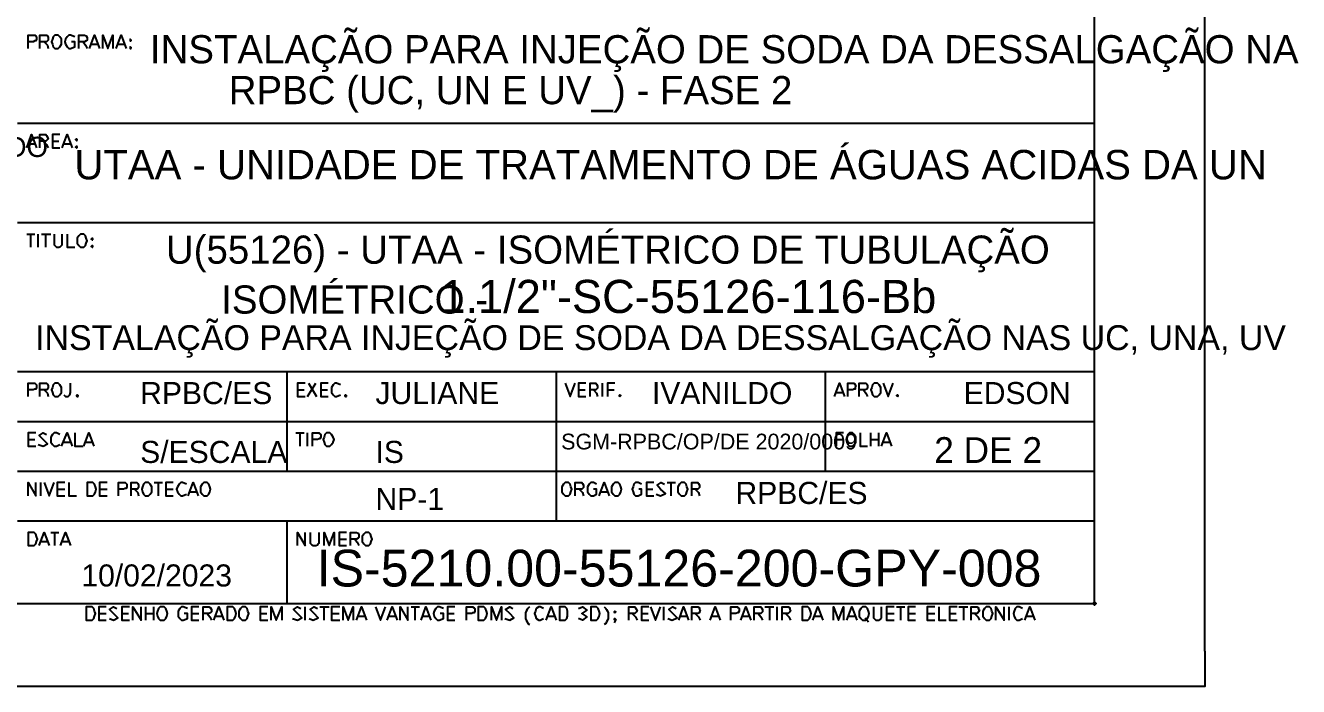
# Paper-space layout 'FOLHA 2' of a CAD drawing. Extents: x 518 to 1126, y -1 to 420.
# Drawn here: x 972.3 to 1126, y -1.3 to 78.5 of the extents above; entities that cross this region are included whole.
import ezdxf

# ---------------------------------------------------------------- set-up
doc = ezdxf.new("R2010")
doc.units = 0
doc.header["$MEASUREMENT"] = 0
doc.layers.add('GT_1', color=7, linetype='Continuous')
doc.styles.add('HTX1', font='O8116901', dxfattribs={"width": 1.02})

psp = doc.layouts.new('FOLHA 2')

# ---------------------------------------------------------------- linework, layer by layer
at = {"linetype": 'Continuous'}
for p, q in [((1114.7, 2.95), (1114.7, 416.17)), ((1110.44, -1.31), (519.72, -1.31))]:
    psp.add_line(p, q, dxfattribs=at)
at = {"layer": 'GT_1', "flags": 128}
for points in [[(542.59, 8.69), (1101.39, 8.69), (1101.39, 408.49)], [(1101.39, 8.69), (1101.39, 408.49)], [(972.69, 75.69), (972.69, 77.29), (973.29, 77.29), (973.49, 77.29), (973.59, 77.19), (973.69, 77.09), (973.69, 76.89), (973.69, 76.79), (973.59, 76.59), (973.49, 76.59), (973.29, 76.49), (972.69, 76.49)], [(974.09, 75.69), (974.09, 77.29), (974.69, 77.29), (974.89, 77.29), (974.99, 77.19), (975.09, 76.99), (975.09, 76.89), (975.09, 76.69), (974.99, 76.59), (974.89, 76.49), (974.69, 76.49), (974.09, 76.49)], [(976.19, 75.69), (976.29, 75.69), (976.49, 75.89), (976.69, 76.19), (976.69, 76.49), (976.69, 76.79), (976.49, 77.09), (976.29, 77.29), (976.09, 77.29), (975.89, 77.29), (975.69, 77.09), (975.59, 76.79), (975.49, 76.49), (975.59, 76.19), (975.69, 75.89), (975.89, 75.69), (976.09, 75.69), (976.19, 75.69)], [(978.29, 77.09), (977.79, 77.29), (977.59, 77.29), (977.39, 77.09), (977.19, 76.79), (977.09, 76.49), (977.19, 76.19), (977.39, 75.89), (977.59, 75.69), (977.79, 75.69), (978.29, 75.89), (978.29, 76.49), (977.89, 76.49)], [(978.79, 75.69), (978.79, 77.29), (979.39, 77.29), (979.49, 77.29), (979.69, 77.19), (979.79, 76.99), (979.79, 76.89), (979.79, 76.69), (979.69, 76.59), (979.49, 76.49), (979.39, 76.49), (978.79, 76.49)], [(980.09, 75.69), (980.69, 77.29), (981.29, 75.69)], [(981.69, 75.69), (981.69, 77.29), (982.29, 75.69), (982.89, 77.29), (982.89, 75.69)], [(983.29, 75.69), (983.89, 77.29), (984.49, 75.69)], [(974.59, 76.49), (974.99, 76.09), (975.09, 75.69)], [(979.29, 76.49), (979.59, 76.09), (979.79, 75.69)], [(980.29, 76.19), (981.09, 76.19)], [(983.49, 76.19), (984.29, 76.19)], [(985.09, 76.59), (985.09, 76.69), (984.99, 76.79), (984.99, 76.69), (984.99, 76.59), (985.09, 76.59)], [(985.09, 75.69), (985.09, 75.79), (984.99, 75.89), (984.99, 75.79), (984.99, 75.69), (985.09, 75.69)], [(971.39, 66.69), (1101.39, 66.69)], [(972.49, 63.69), (973.09, 65.29), (973.69, 63.69)], [(974.09, 63.69), (974.09, 65.29), (974.59, 65.29), (974.79, 65.29), (974.89, 65.19), (974.99, 64.99), (975.09, 64.89), (974.99, 64.69), (974.89, 64.59), (974.79, 64.49), (974.59, 64.49), (974.09, 64.49)], [(976.49, 65.29), (975.59, 65.29), (975.59, 63.69), (976.49, 63.69)], [(976.79, 63.69), (977.39, 65.29), (977.99, 63.69)], [(978.59, 64.59), (978.59, 64.69), (978.49, 64.79), (978.39, 64.69), (978.49, 64.59), (978.59, 64.59)], [(972.69, 64.19), (973.49, 64.19)], [(974.49, 64.49), (974.89, 64.09), (975.09, 63.69)], [(975.59, 64.49), (976.39, 64.49)], [(976.99, 64.19), (977.79, 64.19)], [(978.59, 63.69), (978.59, 63.79), (978.49, 63.89), (978.39, 63.79), (978.49, 63.69), (978.59, 63.69)], [(971.39, 54.69), (1101.39, 54.69)], [(972.49, 53.29), (973.49, 53.29)], [(972.99, 51.69), (972.99, 53.29)], [(973.89, 51.69), (973.89, 53.29)], [(974.29, 53.29), (975.39, 53.29)], [(974.79, 51.69), (974.79, 53.29)], [(975.79, 53.29), (975.79, 52.19), (975.79, 51.99), (975.89, 51.89), (975.99, 51.79), (976.09, 51.69), (976.29, 51.69), (976.39, 51.69), (976.59, 51.79), (976.69, 51.89), (976.79, 51.99), (976.79, 52.19), (976.79, 53.29)], [(977.39, 53.29), (977.39, 51.69), (978.29, 51.69)], [(979.29, 51.69), (979.39, 51.69), (979.59, 51.89), (979.69, 52.19), (979.79, 52.49), (979.69, 52.79), (979.59, 53.09), (979.39, 53.29), (979.19, 53.29), (978.99, 53.29), (978.79, 53.09), (978.59, 52.79), (978.59, 52.49), (978.59, 52.19), (978.79, 51.89), (978.99, 51.69), (979.19, 51.69), (979.29, 51.69)], [(980.49, 52.59), (980.49, 52.69), (980.39, 52.79), (980.29, 52.69), (980.39, 52.59), (980.49, 52.59)], [(980.49, 51.69), (980.49, 51.79), (980.39, 51.89), (980.29, 51.79), (980.39, 51.69), (980.49, 51.69)], [(971.39, 36.69), (1101.39, 36.69)], [(1003.89, 36.69), (1003.89, 24.69)], [(1036.39, 36.69), (1036.39, 18.69)], [(1068.89, 36.69), (1068.89, 24.69)], [(972.69, 33.69), (972.69, 35.29), (973.29, 35.29), (973.49, 35.29), (973.59, 35.19), (973.69, 35.09), (973.69, 34.89), (973.69, 34.79), (973.59, 34.59), (973.49, 34.59), (973.29, 34.49), (972.69, 34.49)], [(974.09, 33.69), (974.09, 35.29), (974.69, 35.29), (974.89, 35.29), (974.99, 35.19), (975.09, 34.99), (975.09, 34.89), (975.09, 34.69), (974.99, 34.59), (974.89, 34.49), (974.69, 34.49), (974.09, 34.49)], [(974.59, 34.49), (974.99, 34.09), (975.09, 33.69)], [(976.19, 33.69), (976.29, 33.69), (976.49, 33.89), (976.69, 34.19), (976.69, 34.49), (976.69, 34.79), (976.49, 35.09), (976.29, 35.29), (976.09, 35.29), (975.89, 35.29), (975.69, 35.09), (975.59, 34.79), (975.49, 34.49), (975.59, 34.19), (975.69, 33.89), (975.89, 33.69), (976.09, 33.69), (976.19, 33.69)], [(976.99, 33.89), (977.19, 33.69), (977.49, 33.69), (977.69, 33.89), (977.79, 34.19), (977.79, 35.29)], [(978.69, 33.69), (978.69, 33.79), (978.59, 33.89), (978.49, 33.79), (978.59, 33.69), (978.69, 33.69)], [(1006.09, 35.29), (1005.19, 35.29), (1005.19, 33.69), (1006.09, 33.69)], [(1005.19, 34.49), (1005.99, 34.49)], [(1006.39, 33.69), (1007.39, 35.29)], [(1006.49, 35.29), (1007.49, 33.69)], [(1008.89, 35.29), (1007.99, 35.29), (1007.99, 33.69), (1008.89, 33.69)], [(1007.99, 34.49), (1008.79, 34.49)], [(1010.39, 35.09), (1009.89, 35.29), (1009.69, 35.29), (1009.49, 35.09), (1009.29, 34.79), (1009.29, 34.49), (1009.29, 34.19), (1009.49, 33.89), (1009.69, 33.69), (1009.89, 33.69), (1010.39, 33.89)], [(1011.09, 33.69), (1011.09, 33.79), (1010.99, 33.89), (1010.89, 33.79), (1010.99, 33.69), (1011.09, 33.69)], [(1037.49, 35.29), (1038.09, 33.69), (1038.69, 35.29)], [(1039.99, 35.29), (1039.09, 35.29), (1039.09, 33.69), (1039.99, 33.69)], [(1039.09, 34.49), (1039.89, 34.49)], [(1040.49, 33.69), (1040.49, 35.29), (1040.99, 35.29), (1041.19, 35.29), (1041.29, 35.19), (1041.39, 34.99), (1041.39, 34.89), (1041.39, 34.69), (1041.29, 34.59), (1041.19, 34.49), (1040.99, 34.49), (1040.49, 34.49)], [(1040.89, 34.49), (1041.29, 34.09), (1041.39, 33.69)], [(1041.99, 33.69), (1041.99, 35.29)], [(1043.49, 35.29), (1042.59, 35.29), (1042.59, 33.69)], [(1042.59, 34.49), (1043.39, 34.49)], [(1044.09, 33.69), (1044.19, 33.79), (1044.09, 33.89), (1043.99, 33.79), (1044.09, 33.69)], [(1069.99, 33.69), (1070.59, 35.29), (1071.19, 33.69)], [(1070.19, 34.19), (1070.99, 34.19)], [(1071.59, 33.69), (1071.59, 35.29), (1072.19, 35.29), (1072.29, 35.29), (1072.49, 35.19), (1072.49, 35.09), (1072.59, 34.89), (1072.49, 34.79), (1072.49, 34.59), (1072.29, 34.59), (1072.19, 34.49), (1071.59, 34.49)], [(1072.99, 33.69), (1072.99, 35.29), (1073.59, 35.29), (1073.79, 35.29), (1073.89, 35.19), (1073.99, 34.99), (1073.99, 34.89), (1073.99, 34.69), (1073.89, 34.59), (1073.69, 34.49), (1073.59, 34.49), (1072.99, 34.49)], [(1073.49, 34.49), (1073.79, 34.09), (1073.99, 33.69)], [(1075.09, 33.69), (1075.19, 33.69), (1075.39, 33.89), (1075.59, 34.19), (1075.59, 34.49), (1075.59, 34.79), (1075.39, 35.09), (1075.19, 35.29), (1074.99, 35.29), (1074.79, 35.29), (1074.59, 35.09), (1074.49, 34.79), (1074.39, 34.49), (1074.49, 34.19), (1074.59, 33.89), (1074.79, 33.69), (1074.99, 33.69), (1075.09, 33.69)], [(1075.89, 35.29), (1076.49, 33.69), (1077.09, 35.29)], [(1077.59, 33.69), (1077.69, 33.79), (1077.59, 33.89), (1077.49, 33.79), (1077.59, 33.69)], [(971.39, 30.69), (1101.39, 30.69)], [(973.59, 29.29), (972.69, 29.29), (972.69, 27.69), (973.59, 27.69)], [(973.89, 27.89), (974.49, 27.69), (974.99, 27.99), (974.49, 28.49), (973.99, 28.99), (974.49, 29.29), (974.89, 29.09)], [(976.49, 29.09), (976.09, 29.29), (975.79, 29.29), (975.59, 29.09), (975.39, 28.79), (975.39, 28.49), (975.39, 28.19), (975.59, 27.89), (975.79, 27.69), (976.09, 27.69), (976.49, 27.89)], [(976.69, 27.69), (977.39, 29.29), (977.99, 27.69)], [(978.29, 29.29), (978.29, 27.69), (979.29, 27.69)], [(979.39, 27.69), (979.99, 29.29), (980.59, 27.69)], [(1004.99, 29.29), (1005.99, 29.29)], [(1005.49, 27.69), (1005.49, 29.29)], [(1006.39, 27.69), (1006.39, 29.29)], [(1006.99, 27.69), (1006.99, 29.29), (1007.59, 29.29), (1007.79, 29.29), (1007.89, 29.19), (1007.99, 29.09), (1007.99, 28.89), (1007.99, 28.79), (1007.89, 28.59), (1007.79, 28.59), (1007.59, 28.49), (1006.99, 28.49)], [(1008.99, 27.69), (1009.09, 27.69), (1009.29, 27.89), (1009.49, 28.19), (1009.59, 28.49), (1009.49, 28.79), (1009.29, 29.09), (1009.09, 29.29), (1008.89, 29.29), (1008.69, 29.29), (1008.49, 29.09), (1008.39, 28.79), (1008.29, 28.49), (1008.39, 28.19), (1008.49, 27.89), (1008.69, 27.69), (1008.89, 27.69), (1008.99, 27.69)], [(1071.09, 29.29), (1070.19, 29.29), (1070.19, 27.69)], [(1072.09, 27.69), (1072.19, 27.69), (1072.39, 27.89), (1072.59, 28.19), (1072.59, 28.49), (1072.59, 28.79), (1072.39, 29.09), (1072.19, 29.29), (1071.99, 29.29), (1071.79, 29.29), (1071.59, 29.09), (1071.49, 28.79), (1071.39, 28.49), (1071.49, 28.19), (1071.59, 27.89), (1071.79, 27.69), (1071.99, 27.69), (1072.09, 27.69)], [(1073.09, 29.29), (1073.09, 27.69), (1073.99, 27.69)], [(1074.39, 27.69), (1074.39, 29.29)], [(1075.29, 29.29), (1075.29, 27.69)], [(1075.69, 27.69), (1076.29, 29.29), (1076.89, 27.69)], [(972.69, 28.49), (973.49, 28.49)], [(976.89, 28.19), (977.79, 28.19)], [(979.59, 28.19), (980.39, 28.19)], [(1070.19, 28.49), (1070.99, 28.49)], [(1074.39, 28.49), (1075.29, 28.49)], [(1075.89, 28.19), (1076.69, 28.19)], [(971.39, 24.69), (1101.39, 24.69)], [(972.69, 21.69), (972.69, 23.29), (973.59, 21.69), (973.59, 23.29)], [(974.19, 21.69), (974.19, 23.29)], [(974.59, 23.29), (975.19, 21.69), (975.79, 23.29)], [(977.09, 23.29), (976.19, 23.29), (976.19, 21.69), (977.09, 21.69)], [(977.59, 23.29), (977.59, 21.69), (978.49, 21.69)], [(980.39, 21.69), (980.49, 21.69), (980.69, 21.89), (980.79, 22.19), (980.89, 22.49), (980.79, 22.79), (980.69, 23.09), (980.49, 23.29), (980.29, 23.29), (979.79, 23.29), (979.79, 21.69), (980.29, 21.69), (980.39, 21.69)], [(982.19, 23.29), (981.29, 23.29), (981.29, 21.69), (982.19, 21.69)], [(983.59, 21.69), (983.59, 23.29), (984.19, 23.29), (984.39, 23.29), (984.49, 23.19), (984.59, 23.09), (984.59, 22.89), (984.59, 22.79), (984.49, 22.59), (984.39, 22.59), (984.19, 22.49), (983.59, 22.49)], [(985.09, 21.69), (985.09, 23.29), (985.59, 23.29), (985.79, 23.29), (985.89, 23.19), (985.99, 22.99), (985.99, 22.89), (985.99, 22.69), (985.89, 22.59), (985.79, 22.49), (985.59, 22.49), (985.09, 22.49)], [(987.09, 21.69), (987.19, 21.69), (987.39, 21.89), (987.59, 22.19), (987.59, 22.49), (987.59, 22.79), (987.39, 23.09), (987.19, 23.29), (986.99, 23.29), (986.79, 23.29), (986.59, 23.09), (986.49, 22.79), (986.39, 22.49), (986.49, 22.19), (986.59, 21.89), (986.79, 21.69), (986.99, 21.69), (987.09, 21.69)], [(987.89, 23.29), (988.89, 23.29)], [(988.39, 21.69), (988.39, 23.29)], [(990.19, 23.29), (989.29, 23.29), (989.29, 21.69), (990.19, 21.69)], [(991.79, 23.09), (991.29, 23.29), (991.09, 23.29), (990.89, 23.09), (990.69, 22.79), (990.59, 22.49), (990.69, 22.19), (990.89, 21.89), (991.09, 21.69), (991.29, 21.69), (991.79, 21.89)], [(991.99, 21.69), (992.59, 23.29), (993.19, 21.69)], [(994.19, 21.69), (994.29, 21.69), (994.49, 21.89), (994.59, 22.19), (994.69, 22.49), (994.59, 22.79), (994.49, 23.09), (994.29, 23.29), (994.09, 23.29), (993.89, 23.29), (993.69, 23.09), (993.49, 22.79), (993.49, 22.49), (993.49, 22.19), (993.69, 21.89), (993.89, 21.69), (994.09, 21.69), (994.19, 21.69)], [(1037.79, 21.69), (1037.89, 21.69), (1038.09, 21.89), (1038.19, 22.19), (1038.29, 22.49), (1038.19, 22.79), (1038.09, 23.09), (1037.89, 23.29), (1037.69, 23.29), (1037.49, 23.29), (1037.29, 23.09), (1037.09, 22.79), (1037.09, 22.49), (1037.09, 22.19), (1037.29, 21.89), (1037.49, 21.69), (1037.69, 21.69), (1037.79, 21.69)], [(1038.69, 21.69), (1038.69, 23.29), (1039.29, 23.29), (1039.49, 23.29), (1039.59, 23.19), (1039.69, 22.99), (1039.69, 22.89), (1039.69, 22.69), (1039.59, 22.59), (1039.49, 22.49), (1039.29, 22.49), (1038.69, 22.49)], [(1041.29, 23.09), (1040.89, 23.29), (1040.59, 23.29), (1040.39, 23.09), (1040.19, 22.79), (1040.19, 22.49), (1040.19, 22.19), (1040.39, 21.89), (1040.59, 21.69), (1040.89, 21.69), (1041.29, 21.89), (1041.29, 22.49), (1040.89, 22.49)], [(1041.59, 21.69), (1042.19, 23.29), (1042.79, 21.69)], [(1043.79, 21.69), (1043.89, 21.69), (1044.09, 21.89), (1044.19, 22.19), (1044.29, 22.49), (1044.19, 22.79), (1044.09, 23.09), (1043.89, 23.29), (1043.69, 23.29), (1043.49, 23.29), (1043.29, 23.09), (1043.09, 22.79), (1043.09, 22.49), (1043.09, 22.19), (1043.29, 21.89), (1043.49, 21.69), (1043.69, 21.69), (1043.79, 21.69)], [(1046.69, 23.09), (1046.29, 23.29), (1045.99, 23.29), (1045.79, 23.09), (1045.69, 22.79), (1045.59, 22.49), (1045.69, 22.19), (1045.79, 21.89), (1045.99, 21.69), (1046.29, 21.69), (1046.69, 21.89), (1046.69, 22.49), (1046.39, 22.49)], [(1048.19, 23.29), (1047.29, 23.29), (1047.29, 21.69), (1048.19, 21.69)], [(1048.49, 21.89), (1048.99, 21.69), (1049.59, 21.99), (1048.99, 22.49), (1048.59, 22.99), (1049.09, 23.29), (1049.49, 23.09)], [(1049.79, 23.29), (1050.79, 23.29)], [(1050.29, 21.69), (1050.29, 23.29)], [(1051.79, 21.69), (1051.89, 21.69), (1052.09, 21.89), (1052.19, 22.19), (1052.29, 22.49), (1052.19, 22.79), (1052.09, 23.09), (1051.89, 23.29), (1051.69, 23.29), (1051.49, 23.29), (1051.29, 23.09), (1051.09, 22.79), (1051.09, 22.49), (1051.09, 22.19), (1051.29, 21.89), (1051.49, 21.69), (1051.69, 21.69), (1051.79, 21.69)], [(1052.79, 21.69), (1052.79, 23.29), (1053.29, 23.29), (1053.49, 23.29), (1053.59, 23.19), (1053.69, 22.99), (1053.69, 22.89), (1053.69, 22.69), (1053.59, 22.59), (1053.49, 22.49), (1053.29, 22.49), (1052.79, 22.49)], [(976.19, 22.49), (977.09, 22.49)], [(981.29, 22.49), (982.19, 22.49)], [(985.49, 22.49), (985.89, 22.09), (985.99, 21.69)], [(989.29, 22.49), (990.19, 22.49)], [(992.19, 22.19), (992.99, 22.19)], [(1039.19, 22.49), (1039.59, 22.09), (1039.69, 21.69)], [(1041.79, 22.19), (1042.59, 22.19)], [(1047.29, 22.49), (1048.09, 22.49)], [(1053.19, 22.49), (1053.59, 22.09), (1053.69, 21.69)], [(971.39, 18.69), (1101.39, 18.69)], [(1003.89, 18.69), (1003.89, 8.69)], [(973.29, 15.69), (973.39, 15.69), (973.59, 15.89), (973.69, 16.19), (973.79, 16.49), (973.69, 16.79), (973.59, 17.09), (973.39, 17.29), (973.19, 17.29), (972.69, 17.29), (972.69, 15.69), (973.19, 15.69), (973.29, 15.69)], [(973.99, 15.69), (974.59, 17.29), (975.19, 15.69)], [(975.39, 17.29), (976.39, 17.29)], [(975.89, 15.69), (975.89, 17.29)], [(976.59, 15.69), (977.19, 17.29), (977.79, 15.69)], [(1005.19, 15.69), (1005.19, 17.29), (1006.09, 15.69), (1006.09, 17.29)], [(1006.69, 17.29), (1006.69, 16.19), (1006.69, 15.99), (1006.79, 15.89), (1006.89, 15.79), (1007.09, 15.69), (1007.29, 15.69), (1007.39, 15.69), (1007.59, 15.79), (1007.69, 15.89), (1007.79, 15.99), (1007.79, 16.19), (1007.79, 17.29)], [(1008.39, 15.69), (1008.39, 17.29), (1008.99, 15.69), (1009.59, 17.29), (1009.59, 15.69)], [(1011.09, 17.29), (1010.19, 17.29), (1010.19, 15.69), (1011.09, 15.69)], [(1011.59, 15.69), (1011.59, 17.29), (1012.19, 17.29), (1012.29, 17.29), (1012.49, 17.19), (1012.59, 16.99), (1012.59, 16.89), (1012.59, 16.69), (1012.49, 16.59), (1012.29, 16.49), (1012.19, 16.49), (1011.59, 16.49)], [(1013.69, 15.69), (1013.79, 15.69), (1013.99, 15.89), (1014.09, 16.19), (1014.19, 16.49), (1014.09, 16.79), (1013.99, 17.09), (1013.79, 17.29), (1013.59, 17.29), (1013.39, 17.29), (1013.19, 17.09), (1012.99, 16.79), (1012.99, 16.49), (1012.99, 16.19), (1013.19, 15.89), (1013.39, 15.69), (1013.59, 15.69), (1013.69, 15.69)], [(974.19, 16.19), (974.99, 16.19)], [(976.79, 16.19), (977.59, 16.19)], [(1010.19, 16.49), (1011.09, 16.49)], [(1012.09, 16.49), (1012.39, 16.09), (1012.59, 15.69)], [(971.39, 8.69), (1101.39, 8.69)], [(980.29, 6.69), (980.39, 6.69), (980.59, 6.89), (980.69, 7.19), (980.79, 7.49), (980.69, 7.79), (980.59, 8.09), (980.39, 8.29), (980.19, 8.29), (979.69, 8.29), (979.69, 6.69), (980.19, 6.69), (980.29, 6.69)], [(982.09, 8.29), (981.19, 8.29), (981.19, 6.69), (982.09, 6.69)], [(982.49, 6.89), (982.99, 6.69), (983.49, 6.99), (982.99, 7.49), (982.49, 7.99), (982.99, 8.29), (983.39, 8.09)], [(984.89, 8.29), (983.99, 8.29), (983.99, 6.69), (984.89, 6.69)], [(985.29, 6.69), (985.29, 8.29), (986.29, 6.69), (986.29, 8.29)], [(986.89, 6.69), (986.89, 8.29)], [(987.79, 8.29), (987.79, 6.69)], [(988.99, 6.69), (989.09, 6.69), (989.29, 6.89), (989.39, 7.19), (989.49, 7.49), (989.39, 7.79), (989.29, 8.09), (989.09, 8.29), (988.89, 8.29), (988.59, 8.29), (988.39, 8.09), (988.29, 7.79), (988.19, 7.49), (988.29, 7.19), (988.39, 6.89), (988.59, 6.69), (988.89, 6.69), (988.99, 6.69)], [(991.89, 8.09), (991.39, 8.29), (991.19, 8.29), (990.99, 8.09), (990.79, 7.79), (990.79, 7.49), (990.79, 7.19), (990.99, 6.89), (991.19, 6.69), (991.39, 6.69), (991.89, 6.89), (991.89, 7.49), (991.49, 7.49)], [(993.29, 8.29), (992.39, 8.29), (992.39, 6.69), (993.29, 6.69)], [(993.79, 6.69), (993.79, 8.29), (994.39, 8.29), (994.49, 8.29), (994.69, 8.19), (994.79, 7.99), (994.79, 7.89), (994.79, 7.69), (994.69, 7.59), (994.49, 7.49), (994.39, 7.49), (993.79, 7.49)], [(995.09, 6.69), (995.69, 8.29), (996.29, 6.69)], [(997.29, 6.69), (997.39, 6.69), (997.59, 6.89), (997.69, 7.19), (997.79, 7.49), (997.69, 7.79), (997.59, 8.09), (997.39, 8.29), (997.19, 8.29), (996.69, 8.29), (996.69, 6.69), (997.19, 6.69), (997.29, 6.69)], [(998.79, 6.69), (998.89, 6.69), (999.09, 6.89), (999.19, 7.19), (999.29, 7.49), (999.19, 7.79), (999.09, 8.09), (998.89, 8.29), (998.69, 8.29), (998.49, 8.29), (998.29, 8.09), (998.09, 7.79), (998.09, 7.49), (998.09, 7.19), (998.29, 6.89), (998.49, 6.69), (998.69, 6.69), (998.79, 6.69)], [(1001.59, 8.29), (1000.69, 8.29), (1000.69, 6.69), (1001.59, 6.69)], [(1001.99, 6.69), (1001.99, 8.29), (1002.59, 6.69), (1003.29, 8.29), (1003.29, 6.69)], [(1004.59, 6.89), (1005.19, 6.69), (1005.69, 6.99), (1005.19, 7.49), (1004.69, 7.99), (1005.19, 8.29), (1005.59, 8.09)], [(1006.09, 6.69), (1006.09, 8.29)], [(1006.59, 6.89), (1007.09, 6.69), (1007.69, 6.99), (1007.19, 7.49), (1006.69, 7.99), (1007.19, 8.29), (1007.59, 8.09)], [(1007.89, 8.29), (1008.99, 8.29)], [(1008.39, 6.69), (1008.39, 8.29)], [(1010.29, 8.29), (1009.29, 8.29), (1009.29, 6.69), (1010.29, 6.69)], [(1010.69, 6.69), (1010.69, 8.29), (1011.29, 6.69), (1011.89, 8.29), (1011.89, 6.69)], [(1012.29, 6.69), (1012.89, 8.29), (1013.49, 6.69)], [(1014.59, 8.29), (1015.19, 6.69), (1015.79, 8.29)], [(1015.99, 6.69), (1016.59, 8.29), (1017.19, 6.69)], [(1017.59, 6.69), (1017.59, 8.29), (1018.49, 6.69), (1018.49, 8.29)], [(1018.89, 8.29), (1019.89, 8.29)], [(1019.39, 6.69), (1019.39, 8.29)], [(1020.09, 6.69), (1020.69, 8.29), (1021.29, 6.69)], [(1022.79, 8.09), (1022.29, 8.29), (1022.09, 8.29), (1021.89, 8.09), (1021.69, 7.79), (1021.59, 7.49), (1021.69, 7.19), (1021.89, 6.89), (1022.09, 6.69), (1022.29, 6.69), (1022.79, 6.89), (1022.79, 7.49), (1022.39, 7.49)], [(1024.19, 8.29), (1023.29, 8.29), (1023.29, 6.69), (1024.19, 6.69)], [(1025.59, 6.69), (1025.59, 8.29), (1026.19, 8.29), (1026.29, 8.29), (1026.49, 8.19), (1026.59, 8.09), (1026.59, 7.89), (1026.59, 7.79), (1026.49, 7.59), (1026.29, 7.59), (1026.19, 7.49), (1025.59, 7.49)], [(1027.59, 6.69), (1027.69, 6.69), (1027.89, 6.89), (1027.99, 7.19), (1028.09, 7.49), (1027.99, 7.79), (1027.89, 8.09), (1027.69, 8.29), (1027.59, 8.29), (1026.99, 8.29), (1026.99, 6.69), (1027.59, 6.69)], [(1028.59, 6.69), (1028.59, 8.29), (1029.19, 6.69), (1029.79, 8.29), (1029.79, 6.69)], [(1030.19, 6.89), (1030.79, 6.69), (1031.29, 6.99), (1030.79, 7.49), (1030.29, 7.99), (1030.79, 8.29), (1031.19, 8.09)], [(1033.19, 8.29), (1032.99, 8.09), (1032.89, 7.99), (1032.79, 7.79), (1032.69, 7.59), (1032.69, 7.29), (1032.69, 7.09), (1032.69, 6.89), (1032.79, 6.69), (1032.89, 6.49), (1032.99, 6.29), (1033.19, 6.19)], [(1034.89, 8.09), (1034.49, 8.29), (1034.29, 8.29), (1033.99, 8.09), (1033.89, 7.79), (1033.79, 7.49), (1033.89, 7.19), (1033.99, 6.89), (1034.29, 6.69), (1034.49, 6.69), (1034.89, 6.89)], [(1035.19, 6.69), (1035.79, 8.29), (1036.39, 6.69)], [(1037.39, 6.69), (1037.49, 6.69), (1037.69, 6.89), (1037.79, 7.19), (1037.79, 7.49), (1037.79, 7.79), (1037.69, 8.09), (1037.49, 8.29), (1037.29, 8.29), (1036.79, 8.29), (1036.79, 6.69), (1037.29, 6.69), (1037.39, 6.69)], [(1039.09, 8.09), (1039.59, 8.29), (1040.09, 7.89), (1039.49, 7.49), (1040.09, 7.09), (1039.59, 6.69), (1039.09, 6.89)], [(1041.19, 6.69), (1041.29, 6.69), (1041.49, 6.89), (1041.59, 7.19), (1041.69, 7.49), (1041.59, 7.79), (1041.49, 8.09), (1041.29, 8.29), (1041.09, 8.29), (1040.59, 8.29), (1040.59, 6.69), (1041.09, 6.69), (1041.19, 6.69)], [(1042.19, 8.29), (1042.39, 8.09), (1042.49, 7.99), (1042.59, 7.79), (1042.69, 7.59), (1042.69, 7.29), (1042.69, 7.09), (1042.69, 6.89), (1042.59, 6.69), (1042.49, 6.49), (1042.39, 6.29), (1042.19, 6.19)], [(1043.49, 7.59), (1043.59, 7.69), (1043.49, 7.79), (1043.39, 7.69), (1043.49, 7.59)], [(1045.19, 6.69), (1045.19, 8.29), (1045.69, 8.29), (1045.89, 8.29), (1045.99, 8.19), (1046.09, 7.99), (1046.19, 7.89), (1046.09, 7.69), (1045.99, 7.59), (1045.89, 7.49), (1045.69, 7.49), (1045.19, 7.49)], [(1047.59, 8.29), (1046.69, 8.29), (1046.69, 6.69), (1047.59, 6.69)], [(1047.79, 8.29), (1048.39, 6.69), (1048.99, 8.29)], [(1049.39, 6.69), (1049.39, 8.29)], [(1049.89, 6.89), (1050.39, 6.69), (1050.99, 6.99), (1050.49, 7.49), (1049.99, 7.99), (1050.49, 8.29), (1050.89, 8.09)], [(1051.19, 6.69), (1051.79, 8.29), (1052.39, 6.69)], [(1052.79, 6.69), (1052.79, 8.29), (1053.29, 8.29), (1053.49, 8.29), (1053.69, 8.19), (1053.69, 7.99), (1053.79, 7.89), (1053.69, 7.69), (1053.69, 7.59), (1053.49, 7.49), (1053.29, 7.49), (1052.79, 7.49)], [(1054.99, 6.69), (1055.59, 8.29), (1056.19, 6.69)], [(1057.49, 6.69), (1057.49, 8.29), (1058.09, 8.29), (1058.29, 8.29), (1058.39, 8.19), (1058.49, 8.09), (1058.49, 7.89), (1058.49, 7.79), (1058.39, 7.59), (1058.29, 7.59), (1058.09, 7.49), (1057.49, 7.49)], [(1058.69, 6.69), (1059.29, 8.29), (1059.89, 6.69)], [(1060.29, 6.69), (1060.29, 8.29), (1060.89, 8.29), (1061.09, 8.29), (1061.19, 8.19), (1061.29, 7.99), (1061.29, 7.89), (1061.29, 7.69), (1061.19, 7.59), (1061.09, 7.49), (1060.89, 7.49), (1060.29, 7.49)], [(1061.59, 8.29), (1062.69, 8.29)], [(1062.19, 6.69), (1062.19, 8.29)], [(1063.09, 6.69), (1063.09, 8.29)], [(1063.69, 6.69), (1063.69, 8.29), (1064.19, 8.29), (1064.39, 8.29), (1064.59, 8.19), (1064.59, 7.99), (1064.69, 7.89), (1064.59, 7.69), (1064.49, 7.59), (1064.39, 7.49), (1064.19, 7.49), (1063.69, 7.49)], [(1066.69, 6.69), (1066.79, 6.69), (1066.99, 6.89), (1067.09, 7.19), (1067.19, 7.49), (1067.09, 7.79), (1066.99, 8.09), (1066.79, 8.29), (1066.59, 8.29), (1066.09, 8.29), (1066.09, 6.69), (1066.59, 6.69), (1066.69, 6.69)], [(1067.39, 6.69), (1067.99, 8.29), (1068.59, 6.69)], [(1069.89, 6.69), (1069.89, 8.29), (1070.49, 6.69), (1071.09, 8.29), (1071.09, 6.69)], [(1071.49, 6.69), (1072.09, 8.29), (1072.69, 6.69)], [(1073.69, 6.69), (1073.79, 6.69), (1073.99, 6.89), (1074.09, 7.19), (1074.19, 7.49), (1074.09, 7.79), (1073.99, 8.09), (1073.79, 8.29), (1073.59, 8.29), (1073.39, 8.29), (1073.19, 8.09), (1072.99, 7.79), (1072.99, 7.49), (1072.99, 7.19), (1073.19, 6.89), (1073.39, 6.69), (1073.59, 6.69), (1073.69, 6.69)], [(1074.69, 8.29), (1074.69, 7.19), (1074.69, 6.99), (1074.79, 6.89), (1074.89, 6.79), (1074.99, 6.69), (1075.19, 6.69), (1075.39, 6.69), (1075.49, 6.79), (1075.59, 6.89), (1075.69, 6.99), (1075.69, 7.19), (1075.69, 8.29)], [(1077.19, 8.29), (1076.29, 8.29), (1076.29, 6.69), (1077.19, 6.69)], [(1077.49, 8.29), (1078.49, 8.29)], [(1077.99, 6.69), (1077.99, 8.29)], [(1079.79, 8.29), (1078.89, 8.29), (1078.89, 6.69), (1079.79, 6.69)], [(1082.09, 8.29), (1081.19, 8.29), (1081.19, 6.69), (1082.09, 6.69)], [(1082.59, 8.29), (1082.59, 6.69), (1083.49, 6.69)], [(1084.79, 8.29), (1083.89, 8.29), (1083.89, 6.69), (1084.79, 6.69)], [(1084.99, 8.29), (1086.09, 8.29)], [(1085.59, 6.69), (1085.59, 8.29)], [(1086.49, 6.69), (1086.49, 8.29), (1086.99, 8.29), (1087.19, 8.29), (1087.39, 8.19), (1087.39, 7.99), (1087.49, 7.89), (1087.39, 7.69), (1087.29, 7.59), (1087.19, 7.49), (1086.99, 7.49), (1086.49, 7.49)], [(1088.59, 6.69), (1088.69, 6.69), (1088.89, 6.89), (1088.99, 7.19), (1089.09, 7.49), (1088.99, 7.79), (1088.89, 8.09), (1088.69, 8.29), (1088.49, 8.29), (1088.29, 8.29), (1088.09, 8.09), (1087.89, 7.79), (1087.89, 7.49), (1087.89, 7.19), (1088.09, 6.89), (1088.29, 6.69), (1088.49, 6.69), (1088.59, 6.69)], [(1089.49, 6.69), (1089.49, 8.29), (1090.49, 6.69), (1090.49, 8.29)], [(1091.09, 6.69), (1091.09, 8.29)], [(1092.69, 8.09), (1092.29, 8.29), (1091.99, 8.29), (1091.79, 8.09), (1091.69, 7.79), (1091.59, 7.49), (1091.69, 7.19), (1091.79, 6.89), (1091.99, 6.69), (1092.29, 6.69), (1092.69, 6.89)], [(1092.99, 6.69), (1093.59, 8.29), (1094.19, 6.69)], [(1101.29, 8.79), (1101.39, 8.89), (1101.59, 8.69), (1101.39, 8.49), (1101.19, 8.69), (1101.29, 8.79)], [(1101.29, 8.69), (1101.39, 8.79), (1101.49, 8.69), (1101.39, 8.59), (1101.29, 8.69)], [(981.19, 7.49), (982.09, 7.49)], [(983.99, 7.49), (984.79, 7.49)], [(986.89, 7.49), (987.79, 7.49)], [(992.39, 7.49), (993.29, 7.49)], [(994.29, 7.49), (994.59, 7.09), (994.79, 6.69)], [(995.29, 7.19), (996.09, 7.19)], [(1000.69, 7.49), (1001.49, 7.49)], [(1009.29, 7.49), (1010.19, 7.49)], [(1012.49, 7.19), (1013.29, 7.19)], [(1016.19, 7.19), (1016.99, 7.19)], [(1020.29, 7.19), (1021.09, 7.19)], [(1023.29, 7.49), (1024.09, 7.49)], [(1035.39, 7.19), (1036.19, 7.19)], [(1043.59, 6.79), (1043.49, 6.89), (1043.39, 6.79), (1043.49, 6.69), (1043.59, 6.79), (1043.39, 6.39)], [(1045.59, 7.49), (1045.99, 7.09), (1046.19, 6.69)], [(1046.69, 7.49), (1047.49, 7.49)], [(1051.39, 7.19), (1052.19, 7.19)], [(1053.19, 7.49), (1053.59, 7.09), (1053.79, 6.69)], [(1055.19, 7.19), (1055.99, 7.19)], [(1058.89, 7.19), (1059.69, 7.19)], [(1060.79, 7.49), (1061.09, 7.09), (1061.29, 6.69)], [(1064.09, 7.49), (1064.49, 7.09), (1064.69, 6.69)], [(1067.59, 7.19), (1068.39, 7.19)], [(1071.69, 7.19), (1072.49, 7.19)], [(1073.69, 6.99), (1074.09, 6.49)], [(1076.29, 7.49), (1077.19, 7.49)], [(1078.89, 7.49), (1079.79, 7.49)], [(1081.19, 7.49), (1082.09, 7.49)], [(1083.89, 7.49), (1084.69, 7.49)], [(1086.89, 7.49), (1087.29, 7.09), (1087.49, 6.69)], [(1093.19, 7.19), (1093.99, 7.19)], [(1114.7, 2.95), (1114.7, -1.31), (1110.44, -1.31)], [(1114.7, 2.95), (1114.7, -1.31), (1110.44, -1.31)]]:
    psp.add_lwpolyline(points, dxfattribs=at)

# ---------------------------------------------------------------- texts
at = {"layer": 'GT_1', "style": 'HTX1', "width": 1.02}
for s, height, p in [('INSTALAÇÃO PARA INJEÇÃO DE SODA DA DESSALGAÇÃO NA ', 3.4, (987.37, 73.89)), ('RPBC (UC, UN E UV_) - FASE 2', 3.4, (996.88, 68.96)), ('VIVALDO', 2.441, (960.63, 62.59)), ('UTAA - UNIDADE DE TRATAMENTO DE ÁGUAS ACIDAS DA UN', 3.55, (978.25, 59.89)), ('U(55126) - UTAA - ISOMÉTRICO DE TUBULAÇÃO ', 3.4, (989.3, 49.71)), ('ISOMÉTRICO -', 3.4, (995.97, 43.69)), ('1.1/2"-SC-55126-116-Bb', 4, (1022.42, 43.76)), ('INSTALAÇÃO PARA INJEÇÃO DE SODA DA DESSALGAÇÃO NAS UC, UNA, UV', 3, (973.51, 39.29)), ('RPBC/ES', 2.663, (986.19, 32.77)), ('JULIANE', 2.663, (1014.59, 32.77)), ('IVANILDO', 2.663, (1047.96, 32.77)), ('EDSON', 2.663, (1085.59, 32.77)), ('SGM-RPBC/OP/DE 2020/0009', 1.9, (1037, 27.3)), ('S/ESCALA', 2.663, (986.19, 25.67)), ('IS', 2.663, (1014.59, 25.67)), ('2', 3.11, (1082.04, 25.67)), ('DE', 3.106, (1085.59, 25.67)), ('2', 3.11, (1092.69, 25.67)), ('RPBC/ES', 2.663, (1058.04, 20.72)), ('NP-1', 2.663, (1014.59, 19.99)), ('IS-5210.00-55126-200-GPY-008', 4.4375, (1007.49, 10.76)), ('10/02/2023', 2.663, (979.09, 10.76))]:
    psp.add_text(s, height=height, dxfattribs=at).set_placement(p)

doc.saveas('drawing.dxf')
